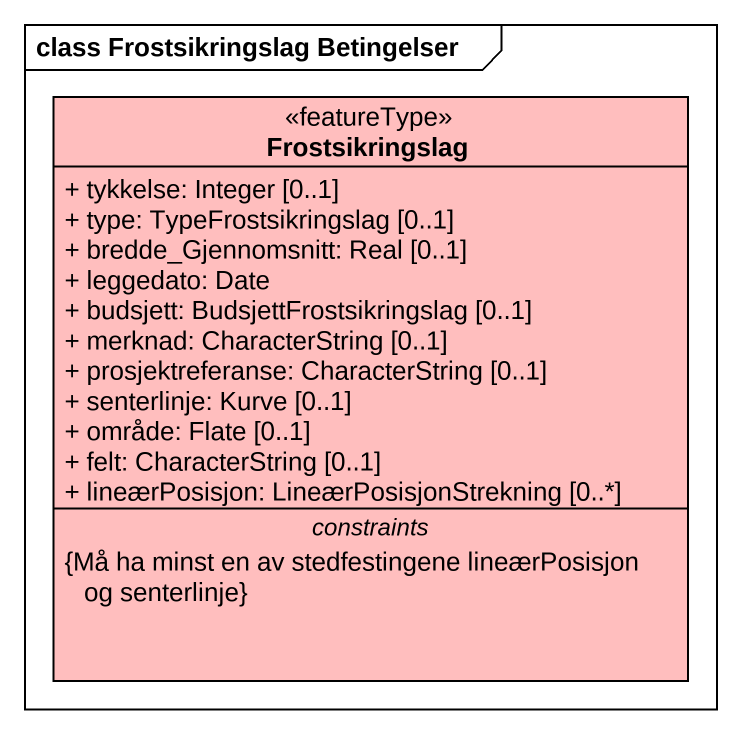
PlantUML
@startuml
mainframe class Frostsikringslag Betingelser
hide circle
hide empty members
skinparam classAttributeIconSize 0
class Frostsikringslag <<featureType>> #FFBEBE {
  + tykkelse: Integer [0..1]
  + type: TypeFrostsikringslag [0..1]
  + bredde_Gjennomsnitt: Real [0..1]
  + leggedato: Date
  + budsjett: BudsjettFrostsikringslag [0..1]
  + merknad: CharacterString [0..1]
  + prosjektreferanse: CharacterString [0..1]
  + senterlinje: Kurve [0..1]
  + område: Flate [0..1]
  + felt: CharacterString [0..1]
  + lineærPosisjon: LineærPosisjonStrekning [0..*]
  -- constraints --
  {Må ha minst en av stedfestingene lineærPosisjon og senterlinje}
}
@enduml
